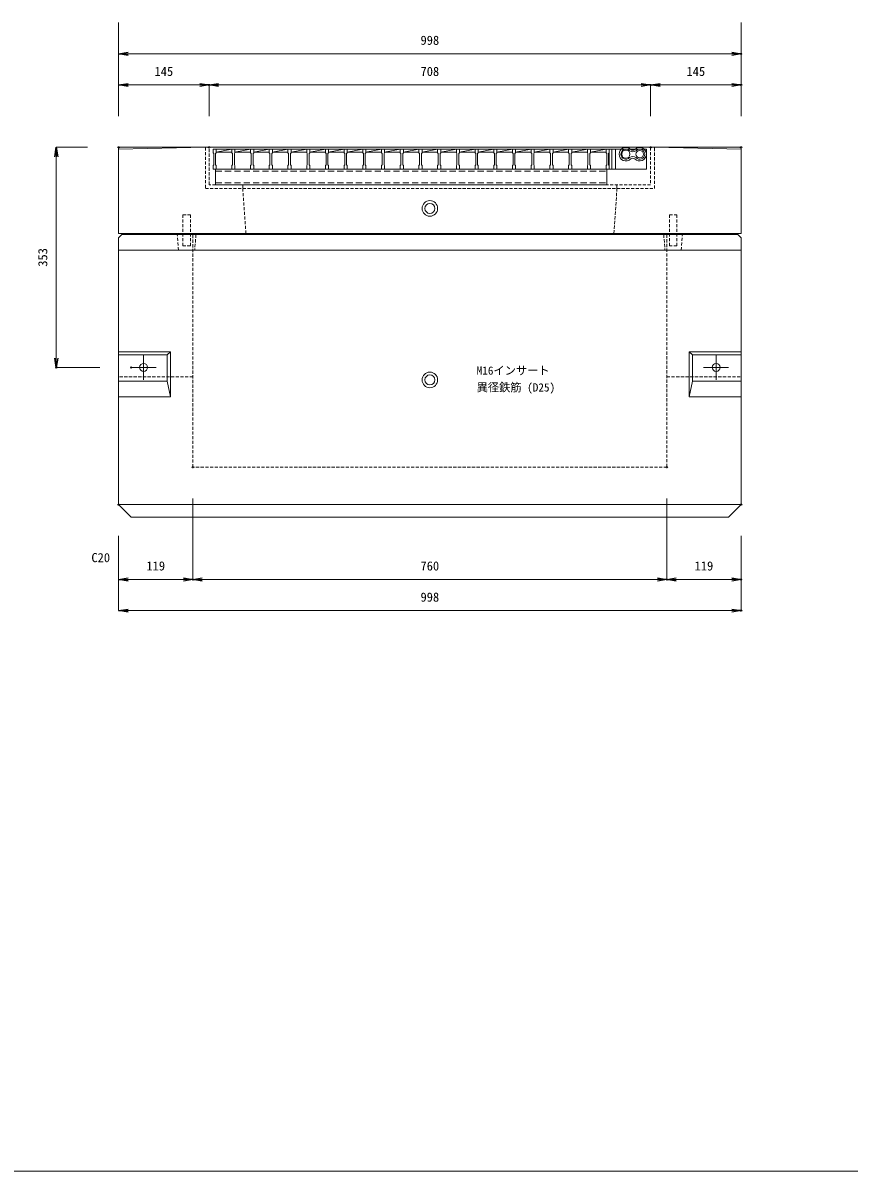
# Model space of a CAD drawing. Units: millimetres, scale not verified. Extents: x -1945 to 1945, y -1166 to 1674.
# Drawn here: x -815 to 509, y -1166 to 676 of the extents above; entities that cross this region are included whole.
import ezdxf
from ezdxf.enums import TextEntityAlignment as Align

# ---------------------------------------------------------------- set-up
doc = ezdxf.new("R2010")
doc.units = ezdxf.units.MM
doc.header["$LTSCALE"] = 10
doc.header["$PDMODE"] = 32
doc.header["$PDSIZE"] = 2
doc.linetypes.add('USER1', pattern=[0.75, 0.5, -0.25])
doc.linetypes.add('USER3', pattern=[1.5, 1, -0.5])
doc.layers.add('0-0_0', color=7, linetype='Continuous')
doc.layers.add('0-2_DEFPOINTS', color=7, linetype='Continuous')
for name, color, linetype, lineweight in [('0-1_TITLE', 7, 'Continuous', 18), ('0-3_KIJUN', 7, 'USER1', 18), ('0-5_SUNPO', 3, 'Continuous', 18), ('0-A_10-GR', 5, 'Continuous', 18)]:
    doc.layers.add(name, color=color, linetype=linetype, lineweight=lineweight)
doc.styles.add('ＭＳ ゴシック', font='')
doc.styles.get('ＭＳ ゴシック').set_extended_font_data('MS Gothic')

# ---------------------------------------------------------------- blocks, each defined once
blk = doc.blocks.new('_OPEN')
at = {"layer": '0-0_0'}
blk.add_line((0, 0), (-1, 0), dxfattribs=at)
blk.add_lwpolyline([(-1, 0.1667), (0, 0), (-1, -0.1667)], dxfattribs=at)
blk = doc.blocks.new('D7')
at = {"layer": '0-2_DEFPOINTS'}
for p in [(1283.34, 2146.08), (2281.34, 2146.08), (2281.34, 2046.08)]:
    blk.add_point(p, dxfattribs=at)
at = {"layer": '0-5_SUNPO'}
for p, q in [((1283.34, 2096.08), (1283.34, 2046.08)), ((2281.34, 2096.08), (2281.34, 2046.08)), ((1298.34, 2046.08), (2266.34, 2046.08))]:
    blk.add_line(p, q, dxfattribs=at)
at = {"layer": '0-5_SUNPO', "xscale": 15, "yscale": 15, "rotation": 180}
blk.add_blockref('_OPEN', (1283.34, 2046.08), dxfattribs=at)
at = {"layer": '0-5_SUNPO', "xscale": 15, "yscale": 15}
blk.add_blockref('_OPEN', (2281.34, 2046.08), dxfattribs=at)
at = {"layer": '0-5_SUNPO', "color": 7, "style": 'ＭＳ ゴシック'}
blk.add_text('998', height=14.66, dxfattribs=at).set_placement((1767.34, 2056.08), align=Align.BOTTOM_LEFT)
blk = doc.blocks.new('D16')
at = {"layer": '0-2_DEFPOINTS'}
for p in [(1402.34, 1383.08), (1283.34, 1323.08), (1402.34, 1203.08)]:
    blk.add_point(p, dxfattribs=at)
at = {"layer": '0-5_SUNPO'}
for p, q in [((1402.34, 1333.08), (1402.34, 1203.08)), ((1283.34, 1273.08), (1283.34, 1203.08)), ((1298.34, 1203.08), (1387.34, 1203.08))]:
    blk.add_line(p, q, dxfattribs=at)
at = {"layer": '0-5_SUNPO', "xscale": 15, "yscale": 15, "rotation": 180}
blk.add_blockref('_OPEN', (1283.34, 1203.08), dxfattribs=at)
at = {"layer": '0-5_SUNPO', "xscale": 15, "yscale": 15}
blk.add_blockref('_OPEN', (1402.34, 1203.08), dxfattribs=at)
at = {"layer": '0-5_SUNPO', "color": 7, "style": 'ＭＳ ゴシック'}
blk.add_text('119', height=14.66, dxfattribs=at).set_placement((1327.84, 1213.08), align=Align.BOTTOM_LEFT)
blk = doc.blocks.new('D17')
at = {"layer": '0-2_DEFPOINTS'}
for p in [(1402.34, 1383.08), (2162.34, 1383.08), (2162.34, 1203.08)]:
    blk.add_point(p, dxfattribs=at)
at = {"layer": '0-5_SUNPO'}
for p, q in [((1402.34, 1333.08), (1402.34, 1203.08)), ((2162.34, 1333.08), (2162.34, 1203.08)), ((1417.34, 1203.08), (2147.34, 1203.08))]:
    blk.add_line(p, q, dxfattribs=at)
at = {"layer": '0-5_SUNPO', "xscale": 15, "yscale": 15, "rotation": 180}
blk.add_blockref('_OPEN', (1402.34, 1203.08), dxfattribs=at)
at = {"layer": '0-5_SUNPO', "xscale": 15, "yscale": 15}
blk.add_blockref('_OPEN', (2162.34, 1203.08), dxfattribs=at)
at = {"layer": '0-5_SUNPO', "color": 7, "style": 'ＭＳ ゴシック'}
blk.add_text('760', height=14.66, dxfattribs=at).set_placement((1767.34, 1213.08), align=Align.BOTTOM_LEFT)
blk = doc.blocks.new('D18')
at = {"layer": '0-2_DEFPOINTS'}
for p in [(2162.34, 1383.08), (2281.34, 1323.08), (2281.34, 1203.08)]:
    blk.add_point(p, dxfattribs=at)
at = {"layer": '0-5_SUNPO'}
for p, q in [((2162.34, 1333.08), (2162.34, 1203.08)), ((2281.34, 1273.08), (2281.34, 1203.08)), ((2177.34, 1203.08), (2266.34, 1203.08))]:
    blk.add_line(p, q, dxfattribs=at)
at = {"layer": '0-5_SUNPO', "xscale": 15, "yscale": 15, "rotation": 180}
blk.add_blockref('_OPEN', (2162.34, 1203.08), dxfattribs=at)
at = {"layer": '0-5_SUNPO', "xscale": 15, "yscale": 15}
blk.add_blockref('_OPEN', (2281.34, 1203.08), dxfattribs=at)
at = {"layer": '0-5_SUNPO', "color": 7, "style": 'ＭＳ ゴシック'}
blk.add_text('119', height=14.66, dxfattribs=at).set_placement((2206.84, 1213.08), align=Align.BOTTOM_LEFT)
blk = doc.blocks.new('D19')
at = {"layer": '0-2_DEFPOINTS'}
for p in [(1283.34, 1323.08), (2281.34, 1323.08), (2281.34, 1153.08)]:
    blk.add_point(p, dxfattribs=at)
at = {"layer": '0-5_SUNPO'}
for p, q in [((1283.34, 1273.08), (1283.34, 1153.08)), ((2281.34, 1273.08), (2281.34, 1153.08)), ((1298.34, 1153.08), (2266.34, 1153.08))]:
    blk.add_line(p, q, dxfattribs=at)
at = {"layer": '0-5_SUNPO', "xscale": 15, "yscale": 15, "rotation": 180}
blk.add_blockref('_OPEN', (1283.34, 1153.08), dxfattribs=at)
at = {"layer": '0-5_SUNPO', "xscale": 15, "yscale": 15}
blk.add_blockref('_OPEN', (2281.34, 1153.08), dxfattribs=at)
at = {"layer": '0-5_SUNPO', "color": 7, "style": 'ＭＳ ゴシック'}
blk.add_text('998', height=14.66, dxfattribs=at).set_placement((1767.34, 1163.08), align=Align.BOTTOM_LEFT)
blk = doc.blocks.new('D20')
at = {"layer": '0-2_DEFPOINTS'}
for p in [(2281.34, 2046.08), (1283.34, 1896.08), (2281.34, 1896.08)]:
    blk.add_point(p, dxfattribs=at)
at = {"layer": '0-5_SUNPO'}
for p, q in [((1283.34, 1946.08), (1283.34, 2046.08)), ((1298.34, 2046.08), (2266.34, 2046.08)), ((2281.34, 1946.08), (2281.34, 2046.08))]:
    blk.add_line(p, q, dxfattribs=at)
at = {"layer": '0-5_SUNPO', "xscale": 15, "yscale": 15, "rotation": 180}
blk.add_blockref('_OPEN', (1283.34, 2046.08), dxfattribs=at)
at = {"layer": '0-5_SUNPO', "xscale": 15, "yscale": 15}
blk.add_blockref('_OPEN', (2281.34, 2046.08), dxfattribs=at)
at = {"layer": '0-5_SUNPO', "color": 7, "style": 'ＭＳ ゴシック'}
blk.add_text('998', height=14.66, dxfattribs=at).set_placement((1767.34, 2056.08), align=Align.BOTTOM_LEFT)
blk = doc.blocks.new('D21')
at = {"layer": '0-2_DEFPOINTS'}
for p in [(1283.34, 1896.08), (1183.34, 1543.08), (1303.34, 1543.08)]:
    blk.add_point(p, dxfattribs=at)
at = {"layer": '0-5_SUNPO'}
for p, q in [((1233.34, 1896.08), (1183.34, 1896.08)), ((1183.34, 1881.08), (1183.34, 1558.08)), ((1253.34, 1543.08), (1183.34, 1543.08))]:
    blk.add_line(p, q, dxfattribs=at)
at = {"layer": '0-5_SUNPO', "xscale": 15, "yscale": 15}
for p, rotation in [((1183.34, 1896.08), 90), ((1183.34, 1543.08), 270)]:
    blk.add_blockref('_OPEN', p, dxfattribs=dict(at, rotation=rotation))
at = {"layer": '0-5_SUNPO', "color": 7, "style": 'ＭＳ ゴシック'}
blk.add_text('353', height=14.66, rotation=90, dxfattribs=at).set_placement((1173.34, 1704.58), align=Align.BOTTOM_LEFT)
blk = doc.blocks.new('D22')
at = {"layer": '0-2_DEFPOINTS'}
for p in [(1428.34, 1996.08), (1283.34, 1896.08), (1428.34, 1896.08)]:
    blk.add_point(p, dxfattribs=at)
at = {"layer": '0-5_SUNPO'}
for p, q in [((1283.34, 1946.08), (1283.34, 1996.08)), ((1298.34, 1996.08), (1413.34, 1996.08)), ((1428.34, 1946.08), (1428.34, 1996.08))]:
    blk.add_line(p, q, dxfattribs=at)
at = {"layer": '0-5_SUNPO', "xscale": 15, "yscale": 15, "rotation": 180}
blk.add_blockref('_OPEN', (1283.34, 1996.08), dxfattribs=at)
at = {"layer": '0-5_SUNPO', "xscale": 15, "yscale": 15}
blk.add_blockref('_OPEN', (1428.34, 1996.08), dxfattribs=at)
at = {"layer": '0-5_SUNPO', "color": 7, "style": 'ＭＳ ゴシック'}
blk.add_text('145', height=14.66, dxfattribs=at).set_placement((1340.84, 2006.08), align=Align.BOTTOM_LEFT)
blk = doc.blocks.new('D23')
at = {"layer": '0-2_DEFPOINTS'}
for p in [(2136.34, 1996.08), (1428.34, 1896.08), (2136.34, 1896.08)]:
    blk.add_point(p, dxfattribs=at)
at = {"layer": '0-5_SUNPO'}
for p, q in [((1428.34, 1946.08), (1428.34, 1996.08)), ((1443.34, 1996.08), (2121.34, 1996.08)), ((2136.34, 1946.08), (2136.34, 1996.08))]:
    blk.add_line(p, q, dxfattribs=at)
at = {"layer": '0-5_SUNPO', "xscale": 15, "yscale": 15, "rotation": 180}
blk.add_blockref('_OPEN', (1428.34, 1996.08), dxfattribs=at)
at = {"layer": '0-5_SUNPO', "xscale": 15, "yscale": 15}
blk.add_blockref('_OPEN', (2136.34, 1996.08), dxfattribs=at)
at = {"layer": '0-5_SUNPO', "color": 7, "style": 'ＭＳ ゴシック'}
blk.add_text('708', height=14.66, dxfattribs=at).set_placement((1767.34, 2006.08), align=Align.BOTTOM_LEFT)
blk = doc.blocks.new('D24')
at = {"layer": '0-2_DEFPOINTS'}
for p in [(2281.34, 1996.08), (2136.34, 1896.08), (2281.34, 1896.08)]:
    blk.add_point(p, dxfattribs=at)
at = {"layer": '0-5_SUNPO'}
for p, q in [((2136.34, 1946.08), (2136.34, 1996.08)), ((2151.34, 1996.08), (2266.34, 1996.08)), ((2281.34, 1946.08), (2281.34, 1996.08))]:
    blk.add_line(p, q, dxfattribs=at)
at = {"layer": '0-5_SUNPO', "xscale": 15, "yscale": 15, "rotation": 180}
blk.add_blockref('_OPEN', (2136.34, 1996.08), dxfattribs=at)
at = {"layer": '0-5_SUNPO', "xscale": 15, "yscale": 15}
blk.add_blockref('_OPEN', (2281.34, 1996.08), dxfattribs=at)
at = {"layer": '0-5_SUNPO', "color": 7, "style": 'ＭＳ ゴシック'}
blk.add_text('145', height=14.66, dxfattribs=at).set_placement((2193.84, 2006.08), align=Align.BOTTOM_LEFT)
blk = doc.blocks.new('M16_insert')
at = {"layer": '0-3_KIJUN', "color": 3, "linetype": 'Continuous'}
for radius in [12.5, 8]:
    blk.add_circle((0, 0), radius, dxfattribs=at)
blk = doc.blocks.new('A$C143862FA')
at = {"layer": '0-A_10-GR'}
for p, q in [((0, 57), (0, 51)), ((5, 57), (0, 57)), ((635, 57), (0, 57)), ((5, 51), (5, 57)), ((5, 52), (30, 57)), ((35, 57), (30, 57)), ((30, 57), (30, 51)), ((35, 51), (35, 57)), ((35, 52), (60, 57)), ((60, 57), (60, 51)), ((65, 57), (60, 57)), ((65, 51), (65, 57)), ((65, 52), (90, 57)), ((90, 57), (90, 51)), ((95, 57), (90, 57)), ((95, 51), (95, 57)), ((95, 52), (120, 57)), ((120, 57), (120, 51)), ((125, 57), (120, 57)), ((125, 51), (125, 57)), ((125, 52), (150, 57)), ((150, 57), (150, 51)), ((155, 57), (150, 57)), ((155, 51), (155, 57)), ((155, 52), (180, 57)), ((180, 57), (180, 51)), ((185, 57), (180, 57)), ((185, 51), (185, 57)), ((185, 52), (210, 57)), ((210, 57), (210, 51)), ((215, 57), (210, 57)), ((215, 51), (215, 57)), ((215, 52), (240, 57)), ((240, 57), (240, 51)), ((245, 57), (240, 57)), ((245, 51), (245, 57)), ((245, 52), (270, 57)), ((270, 57), (270, 51)), ((275, 57), (270, 57)), ((275, 51), (275, 57)), ((275, 52), (300, 57)), ((300, 57), (300, 51)), ((305, 57), (300, 57)), ((305, 51), (305, 57)), ((305, 52), (330, 57)), ((330, 57), (330, 51)), ((335, 57), (330, 57)), ((335, 51), (335, 57)), ((335, 52), (360, 57)), ((360, 57), (360, 51)), ((365, 57), (360, 57)), ((365, 51), (365, 57)), ((365, 52), (390, 57)), ((390, 57), (390, 51)), ((395, 57), (390, 57)), ((395, 51), (395, 57)), ((395, 52), (420, 57)), ((420, 57), (420, 51)), ((425, 57), (420, 57)), ((425, 51), (425, 57)), ((425, 52), (450, 57)), ((450, 57), (450, 51)), ((455, 57), (450, 57)), ((455, 51), (455, 57)), ((455, 52), (480, 57)), ((480, 57), (480, 51)), ((485, 57), (480, 57)), ((485, 51), (485, 57)), ((485, 52), (510, 57)), ((510, 57), (510, 51)), ((515, 57), (510, 57)), ((515, 51), (515, 57)), ((515, 52), (540, 57)), ((540, 57), (540, 51)), ((545, 57), (540, 57)), ((545, 51), (545, 57)), ((545, 52), (570, 57)), ((570, 57), (570, 51)), ((575, 57), (570, 57)), ((575, 51), (575, 57)), ((575, 52), (600, 57)), ((600, 57), (600, 51)), ((605, 57), (600, 57)), ((605, 51), (605, 57)), ((605, 52), (630, 57)), ((635, 57), (630, 57)), ((630, 57), (630, 51)), ((635, 51), (635, 57)), ((635, 57), (635, 25)), ((635, 57), (695, 57)), ((639, 57), (639, 25)), ((645, 57), (645, 25)), ((695, 57), (695, 25)), ((0, 51), (1, 50)), ((1, 50), (1, 32)), ((5, 51), (4, 50)), ((4, 32), (4, 50)), ((5, 52), (30, 52)), ((30, 51), (31, 50)), ((31, 50), (31, 32)), ((35, 51), (34, 50)), ((34, 32), (34, 50)), ((35, 52), (60, 52)), ((60, 51), (61, 50)), ((61, 50), (61, 32)), ((65, 51), (64, 50)), ((64, 32), (64, 50)), ((65, 52), (90, 52)), ((90, 51), (91, 50)), ((91, 50), (91, 32)), ((95, 51), (94, 50)), ((94, 32), (94, 50)), ((95, 52), (120, 52)), ((120, 51), (121, 50)), ((121, 50), (121, 32)), ((125, 51), (124, 50)), ((124, 32), (124, 50)), ((125, 52), (150, 52)), ((150, 51), (151, 50)), ((151, 50), (151, 32)), ((155, 51), (154, 50)), ((154, 32), (154, 50)), ((155, 52), (180, 52)), ((180, 51), (181, 50)), ((181, 50), (181, 32)), ((185, 51), (184, 50)), ((184, 32), (184, 50)), ((185, 52), (210, 52)), ((210, 51), (211, 50)), ((211, 50), (211, 32)), ((215, 51), (214, 50)), ((214, 32), (214, 50)), ((215, 52), (240, 52)), ((240, 51), (241, 50)), ((241, 50), (241, 32)), ((245, 51), (244, 50)), ((244, 32), (244, 50)), ((245, 52), (270, 52)), ((270, 51), (271, 50)), ((271, 50), (271, 32)), ((275, 51), (274, 50)), ((274, 32), (274, 50)), ((275, 52), (300, 52)), ((300, 51), (301, 50)), ((301, 50), (301, 32)), ((305, 51), (304, 50)), ((304, 32), (304, 50)), ((305, 52), (330, 52)), ((330, 51), (331, 50)), ((331, 50), (331, 32)), ((335, 51), (334, 50)), ((334, 32), (334, 50)), ((335, 52), (360, 52)), ((360, 51), (361, 50)), ((361, 50), (361, 32)), ((365, 51), (364, 50)), ((364, 32), (364, 50)), ((365, 52), (390, 52)), ((390, 51), (391, 50)), ((391, 50), (391, 32)), ((395, 51), (394, 50)), ((394, 32), (394, 50)), ((395, 52), (420, 52)), ((420, 51), (421, 50)), ((421, 50), (421, 32)), ((425, 51), (424, 50)), ((424, 32), (424, 50)), ((425, 52), (450, 52)), ((450, 51), (451, 50)), ((451, 50), (451, 32)), ((455, 51), (454, 50)), ((454, 32), (454, 50)), ((455, 52), (480, 52)), ((480, 51), (481, 50)), ((481, 50), (481, 32)), ((485, 51), (484, 50)), ((484, 32), (484, 50)), ((485, 52), (510, 52)), ((510, 51), (511, 50)), ((511, 50), (511, 32)), ((515, 51), (514, 50)), ((514, 32), (514, 50)), ((515, 52), (540, 52)), ((540, 51), (541, 50)), ((541, 50), (541, 32)), ((545, 51), (544, 50)), ((544, 32), (544, 50)), ((545, 52), (570, 52)), ((570, 51), (571, 50)), ((571, 50), (571, 32)), ((575, 51), (574, 50)), ((574, 32), (574, 50)), ((575, 52), (600, 52)), ((600, 51), (601, 50)), ((601, 50), (601, 32)), ((605, 51), (604, 50)), ((604, 32), (604, 50)), ((605, 52), (630, 52)), ((630, 51), (631, 50)), ((631, 50), (631, 32)), ((635, 51), (634, 50)), ((634, 32), (634, 50)), ((1, 32), (0, 31)), ((0, 31), (0, 25)), ((4, 32), (5, 31)), ((4, 25), (4, 0)), ((4, 25), (631, 25)), ((31, 32), (30, 31)), ((30, 31), (30, 25)), ((30, 25), (35, 25)), ((34, 32), (35, 31)), ((35, 25), (35, 31)), ((61, 32), (60, 31)), ((60, 31), (60, 25)), ((64, 32), (65, 31)), ((91, 32), (90, 31)), ((90, 31), (90, 25)), ((94, 32), (95, 31)), ((121, 32), (120, 31)), ((120, 31), (120, 25)), ((124, 32), (125, 31)), ((151, 32), (150, 31)), ((150, 31), (150, 25)), ((154, 32), (155, 31)), ((181, 32), (180, 31)), ((180, 31), (180, 25)), ((184, 32), (185, 31)), ((211, 32), (210, 31)), ((210, 31), (210, 25)), ((214, 32), (215, 31)), ((241, 32), (240, 31)), ((240, 31), (240, 25)), ((244, 32), (245, 31)), ((271, 32), (270, 31)), ((270, 31), (270, 25)), ((274, 32), (275, 31)), ((301, 32), (300, 31)), ((300, 31), (300, 25)), ((304, 32), (305, 31)), ((331, 32), (330, 31)), ((330, 31), (330, 25)), ((334, 32), (335, 31)), ((361, 32), (360, 31)), ((360, 31), (360, 25)), ((364, 32), (365, 31)), ((391, 32), (390, 31)), ((390, 31), (390, 25)), ((394, 32), (395, 31)), ((421, 32), (420, 31)), ((420, 31), (420, 25)), ((424, 32), (425, 31)), ((451, 32), (450, 31)), ((450, 31), (450, 25)), ((454, 32), (455, 31)), ((481, 32), (480, 31)), ((480, 31), (480, 25)), ((484, 32), (485, 31)), ((511, 32), (510, 31)), ((510, 31), (510, 25)), ((514, 32), (515, 31)), ((541, 32), (540, 31)), ((540, 31), (540, 25)), ((544, 32), (545, 31)), ((571, 32), (570, 31)), ((570, 31), (570, 25)), ((574, 32), (575, 31)), ((601, 32), (600, 31)), ((600, 31), (600, 25)), ((604, 32), (605, 31)), ((631, 32), (630, 31)), ((630, 31), (630, 25)), ((630, 25), (635, 25)), ((631, 25), (631, 0)), ((634, 32), (635, 31)), ((635, 25), (635, 31)), ((695, 25), (635, 25)), ((4, 0), (631, 0))]:
    blk.add_line(p, q, dxfattribs=at)
at = {"layer": '0-A_10-GR', "linetype": 'USER3'}
for p, q in [((4, 21.8), (631, 21.8)), ((4, 3.2), (631, 3.2))]:
    blk.add_line(p, q, dxfattribs=at)
at = {"layer": '0-A_10-GR'}
for points in [[(0, 25), (5, 25), (5, 31)], [(60, 25), (65, 25), (65, 31)], [(90, 25), (95, 25), (95, 31)], [(120, 25), (125, 25), (125, 31)], [(150, 25), (155, 25), (155, 31)], [(180, 25), (185, 25), (185, 31)], [(210, 25), (215, 25), (215, 31)], [(240, 25), (245, 25), (245, 31)], [(270, 25), (275, 25), (275, 31)], [(300, 25), (305, 25), (305, 31)], [(330, 25), (335, 25), (335, 31)], [(360, 25), (365, 25), (365, 31)], [(390, 25), (395, 25), (395, 31)], [(420, 25), (425, 25), (425, 31)], [(450, 25), (455, 25), (455, 31)], [(480, 25), (485, 25), (485, 31)], [(510, 25), (515, 25), (515, 31)], [(540, 25), (545, 25), (545, 31)], [(570, 25), (575, 25), (575, 31)], [(600, 25), (605, 25), (605, 31)]]:
    blk.add_lwpolyline(points, dxfattribs=at)
for centre, radius in [((661.7, 49), 6.5), ((684, 49), 6)]:
    blk.add_circle(centre, radius, dxfattribs=at)
for centre, radius, start, end in [((661.7, 49), 10.8, 43.6248, 316.3752), ((661.7, 49), 8.05, 42.0835, 317.9165), ((672.8, 61.1), 5.65, 234.3195, 305.6805), ((684, 49), 10.8, 223.6248, 136.3752), ((684, 49), 8.05, 222.0835, 137.9165), ((672.8, 61.1), 8.45, 232.235, 307.765), ((672.8, 36.9), 8.45, 52.235, 127.765), ((672.8, 36.9), 5.65, 54.3195, 125.6805)]:
    blk.add_arc(centre, radius, start, end, dxfattribs=at)

msp = doc.modelspace()

# ---------------------------------------------------------------- linework, layer by layer
at = {"layer": '0-1_TITLE', "color": 2}
msp.add_lwpolyline([(-1945, -1165.58), (1945, -1165.58), (1945, 1674.42), (-1945, 1674.42)], close=True, dxfattribs=at)
at = {"layer": '0-3_KIJUN', "color": 3, "linetype": 'Continuous'}
for p, q in [((-661.66, 473.08), (-522.66, 476.08)), ((336.34, 473.08), (197.34, 476.08))]:
    msp.add_line(p, q, dxfattribs=at)
at = {"layer": '0-3_KIJUN', "linetype": 'Continuous'}
for p, q in [((-661.66, 311.08), (336.34, 311.08)), ((-621.66, 123.08), (-621.66, 143.08)), ((296.34, 123.08), (296.34, 143.08)), ((-621.66, 123.08), (-641.66, 123.08)), ((-621.66, 123.08), (-621.66, 103.08)), ((-621.66, 123.08), (-601.66, 123.08)), ((296.34, 123.08), (276.34, 123.08)), ((296.34, 123.08), (316.34, 123.08)), ((296.34, 123.08), (296.34, 103.08)), ((-661.66, -96.92), (336.34, -96.92))]:
    msp.add_line(p, q, dxfattribs=at)
at = {"layer": '0-3_KIJUN'}
for p, q in [((-542.66, 108.08), (-661.66, 108.08)), ((217.34, 108.08), (336.34, 108.08))]:
    msp.add_line(p, q, dxfattribs=at)
at = {"layer": '0-3_KIJUN', "linetype": 'Continuous'}
for points in [[(336.34, 338.08), (336.34, 476.08), (-661.66, 476.08), (-661.66, 338.08)], [(336.34, 331.08), (331.34, 336.08), (-656.66, 336.08), (-661.66, 331.08), (-661.66, -96.92), (-641.66, -116.92), (316.34, -116.92), (336.34, -96.92)], [(-578.66, 148.08), (-661.66, 148.08), (-661.66, 143.08), (-583.66, 143.08)], [(253.34, 148.08), (336.34, 148.08), (336.34, 143.08), (258.34, 143.08)], [(-661.66, 143.08), (-583.66, 143.08), (-583.66, 101.08), (-661.66, 101.08)], [(336.34, 143.08), (258.34, 143.08), (258.34, 101.08), (336.34, 101.08)]]:
    msp.add_lwpolyline(points, close=True, dxfattribs=at)
at = {"layer": '0-3_KIJUN'}
for points in [[(-516.66, 476.08), (-522.66, 476.08), (-522.66, 410.08), (197.34, 410.08), (197.34, 476.08), (191.34, 476.08), (191.34, 416.08), (-516.66, 416.08)], [(-558.66, 368.08), (-546.66, 368.08), (-546.66, 318.08), (-558.66, 318.08)], [(221.34, 368.08), (233.34, 368.08), (233.34, 318.08), (221.34, 318.08)], [(-567.66, 336.08), (-537.66, 336.08), (-539.66, 311.08), (-565.66, 311.08)], [(242.34, 336.08), (212.34, 336.08), (214.34, 311.08), (240.34, 311.08)]]:
    msp.add_lwpolyline(points, close=True, dxfattribs=at)
for points in [[(-462.66, 416.08), (-462.66, 410.08), (-457.66, 338.08), (132.34, 338.08), (137.34, 410.08), (137.34, 416.08)], [(217.34, 336.08), (217.34, -36.92), (-542.66, -36.92), (-542.66, 336.08)]]:
    msp.add_lwpolyline(points, dxfattribs=at)
at = {"layer": '0-3_KIJUN', "linetype": 'Continuous'}
for points in [[(-578.66, 148.08), (-578.66, 76.08), (-661.66, 76.08), (-661.66, 101.08), (-583.66, 101.08), (-578.66, 76.08)], [(253.34, 148.08), (253.34, 76.08), (336.34, 76.08), (336.34, 101.08), (258.34, 101.08), (253.34, 76.08)]]:
    msp.add_lwpolyline(points, dxfattribs=at)
for centre in [(-621.66, 123.08), (296.34, 123.08)]:
    msp.add_circle(centre, 6.35, dxfattribs=at)

# ---------------------------------------------------------------- block references
at = {"layer": '0-3_KIJUN'}
for p in [(-162.66, 378.08), (-162.66, 103.08)]:
    msp.add_blockref('M16_insert', p, dxfattribs=at)
at = {"layer": '0-5_SUNPO'}
for name in ['D7', 'D20', 'D22', 'D23', 'D24', 'D21', 'D16', 'D17', 'D18', 'D19']:
    msp.add_blockref(name, (-1945, -1420), dxfattribs=at)
at = {"layer": '0-A_10-GR'}
msp.add_blockref('A$C143862FA', (-510.16, 416.08), dxfattribs=at)

# ---------------------------------------------------------------- texts
at = {"layer": '0-5_SUNPO', "color": 7, "style": 'ＭＳ ゴシック'}
for s, height, p in [('M16インサート', 13.2, (-87.66, 107.54)), ('異径鉄筋 (D25)', 13.2, (-87.66, 80.54)), ('C20', 14.66, (-705.36, -193.57))]:
    msp.add_text(s, height=height, dxfattribs=at).set_placement(p, align=Align.BOTTOM_LEFT)

doc.saveas('drawing.dxf')
